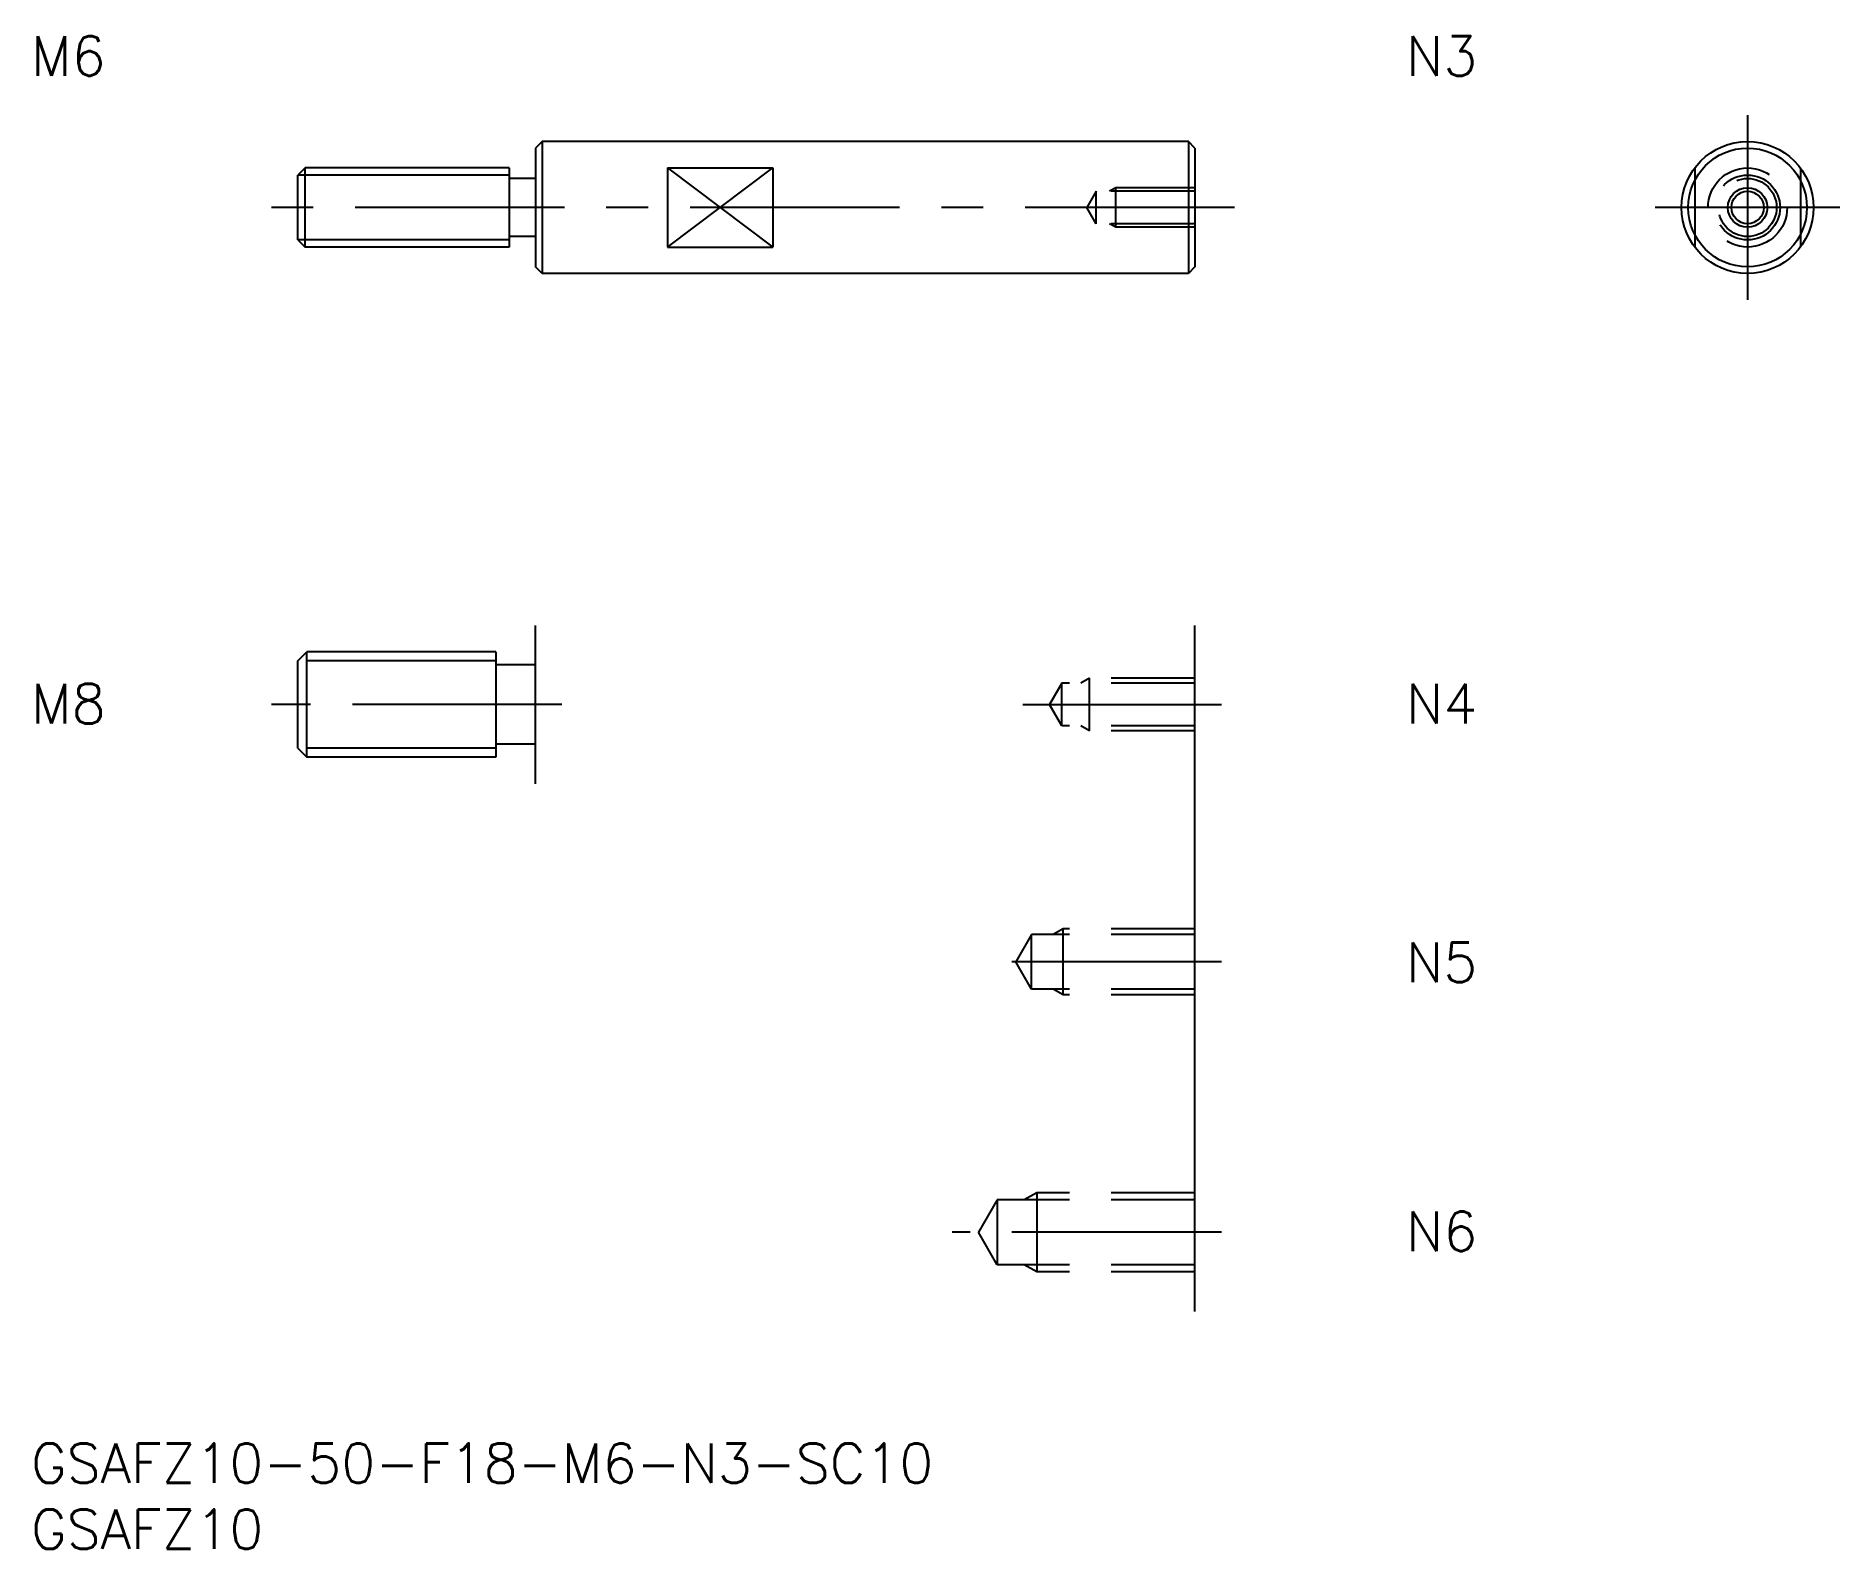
# Model space of a CAD drawing. Extents: x 0 to 137, y -8 to 107.
import ezdxf

# ---------------------------------------------------------------- set-up
doc = ezdxf.new("R2010")
doc.units = 0
doc.header["$LTSCALE"] = 0.5
doc.linetypes.add('CENTER', pattern=[50.8, 31.75, -6.35, 6.35, -6.35])
doc.linetypes.add('DASHED', pattern=[19.05, 12.7, -6.35])
for name, color, linetype in [('MSM_CENTER', 1, 'CENTER'), ('MSM_CONTINUOUS', 7, 'CONTINUOUS'), ('MSM_DASHED', 4, 'DASHED'), ('MSM_NARROW', 5, 'CONTINUOUS'), ('MSM_PART_NUMBER', 7, 'CONTINUOUS')]:
    doc.layers.add(name, color=color, linetype=linetype)
doc.styles.get("Standard").update_dxf_attribs({"font": 'txt.shx', "height": 3, "bigfont": 'bigfont.shx'})

# ---------------------------------------------------------------- blocks, each defined once
blk = doc.blocks.new('*U4')
at = {"layer": 'MSM_PART_NUMBER'}
blk.add_text('GSAFZ10-50-F18-M6-N3-SC10', height=3, dxfattribs=at).set_placement((0, -3))
blk = doc.blocks.new('*U5')
at = {"layer": 'MSM_PART_NUMBER'}
blk.add_text('GSAFZ10', height=3, dxfattribs=at).set_placement((0, -8))
blk = doc.blocks.new('*U6')
at = {"layer": 'MSM_PART_NUMBER'}
blk.add_text('N5', height=3, dxfattribs=at).set_placement((104.24, 34.96))
blk = doc.blocks.new('*U7')
at = {"layer": 'MSM_PART_NUMBER'}
blk.add_text('N4', height=3, dxfattribs=at).set_placement((104.24, 54.57))
blk = doc.blocks.new('*U8')
at = {"layer": 'MSM_PART_NUMBER'}
blk.add_text('N6', height=3, dxfattribs=at).set_placement((104.24, 14.57))
blk = doc.blocks.new('*U9')
at = {"layer": 'MSM_PART_NUMBER'}
blk.add_text('M6', height=3, dxfattribs=at).set_placement((0, 103.66))
blk = doc.blocks.new('*U10')
at = {"layer": 'MSM_PART_NUMBER'}
blk.add_text('N3', height=3, dxfattribs=at).set_placement((104.24, 103.66))
blk = doc.blocks.new('*U11')
at = {"layer": 'MSM_PART_NUMBER'}
blk.add_text('M8', height=3, dxfattribs=at).set_placement((0, 54.57))

msp = doc.modelspace()

# ---------------------------------------------------------------- linework, layer by layer
at = {"layer": 'MSM_CENTER'}
for p, q in [((130.13, 100.67), (130.13, 86.67)), ((91.24, 93.67), (18.24, 93.67)), ((137.13, 93.67), (123.13, 93.67)), ((40.24, 56), (18.24, 56)), ((75.2, 56), (90.24, 56)), ((90.24, 36.5), (72.65, 36.5)), ((90.24, 16), (69.82, 16))]:
    msp.add_line(p, q, dxfattribs=at)
at = {"layer": 'MSM_CONTINUOUS'}
for p, q in [((38.74, 98.67), (38.24, 98.17)), ((87.74, 98.67), (38.74, 98.67)), ((38.74, 98.67), (38.74, 88.67)), ((88.24, 98.17), (87.74, 98.67)), ((87.74, 98.67), (87.74, 88.67)), ((38.24, 98.17), (38.24, 89.17)), ((88.24, 98.17), (88.24, 89.17)), ((20.78, 96.67), (20.24, 96.12)), ((20.24, 91.21), (20.24, 96.12)), ((36.24, 96.67), (20.78, 96.67)), ((20.78, 90.67), (20.78, 96.67)), ((36.24, 96.67), (36.24, 90.67)), ((38.24, 95.87), (36.24, 95.87)), ((48.24, 96.67), (56.24, 96.67)), ((48.24, 96.67), (48.24, 90.67)), ((56.24, 96.67), (56.24, 90.67)), ((20.24, 91.21), (20.78, 90.67)), ((36.24, 90.67), (20.78, 90.67)), ((38.24, 91.47), (36.24, 91.47)), ((48.24, 90.67), (56.24, 90.67)), ((38.74, 88.67), (38.24, 89.17)), ((88.24, 89.17), (87.74, 88.67)), ((87.74, 88.67), (38.74, 88.67)), ((38.24, 50), (38.24, 62)), ((88.24, 10), (88.24, 62)), ((20.24, 59.32), (20.92, 60)), ((20.24, 52.68), (20.24, 59.32)), ((35.24, 60), (20.92, 60)), ((20.92, 52), (20.92, 60)), ((35.24, 60), (35.24, 52)), ((38.24, 59), (35.24, 59)), ((20.24, 52.68), (20.92, 52)), ((35.24, 52), (20.92, 52)), ((38.24, 53), (35.24, 53))]:
    msp.add_line(p, q, dxfattribs=at)
for radius in [5, 4.5, 1.23]:
    msp.add_circle((130.13, 93.67), radius, dxfattribs=at)
at = {"layer": 'MSM_DASHED'}
for p, q in [((126.13, 96.67), (126.13, 90.67)), ((134.13, 96.67), (134.13, 90.67)), ((80.74, 94.9), (80.03, 93.67)), ((88.24, 94.9), (80.74, 94.9)), ((80.74, 92.44), (80.74, 94.9)), ((82.24, 95.17), (81.77, 94.9)), ((88.24, 95.17), (82.24, 95.17)), ((82.24, 92.17), (82.24, 95.17)), ((80.74, 92.44), (80.03, 93.67)), ((88.24, 92.44), (80.74, 92.44)), ((82.24, 92.17), (81.77, 92.44)), ((88.24, 92.17), (82.24, 92.17)), ((78.14, 57.62), (77.2, 56)), ((88.24, 57.62), (78.14, 57.62)), ((78.14, 54.38), (78.14, 57.62)), ((80.24, 58), (79.58, 57.62)), ((88.24, 58), (80.24, 58)), ((80.24, 54), (80.24, 58)), ((78.14, 54.38), (77.2, 56)), ((88.24, 54.38), (78.14, 54.38)), ((80.24, 54), (79.58, 54.38)), ((88.24, 54), (80.24, 54)), ((75.84, 38.57), (74.65, 36.5)), ((88.24, 38.57), (75.84, 38.57)), ((75.84, 34.43), (75.84, 38.57)), ((78.24, 39), (77.49, 38.57)), ((88.24, 39), (78.24, 39)), ((78.24, 34), (78.24, 39)), ((75.84, 34.43), (74.65, 36.5)), ((88.24, 34.43), (75.84, 34.43)), ((78.24, 34), (77.49, 34.43)), ((88.24, 34), (78.24, 34)), ((73.24, 18.46), (71.82, 16)), ((88.24, 18.46), (73.24, 18.46)), ((73.24, 18.46), (73.24, 13.54)), ((76.24, 19), (75.3, 18.46)), ((88.24, 19), (76.24, 19)), ((76.24, 19), (76.24, 13)), ((73.24, 13.54), (71.82, 16)), ((88.24, 13.54), (73.24, 13.54)), ((76.24, 13), (75.3, 13.54)), ((88.24, 13), (76.24, 13))]:
    msp.add_line(p, q, dxfattribs=at)
for radius in [3, 2.46, 2.2]:
    msp.add_circle((130.13, 93.67), radius, dxfattribs=at)
at = {"layer": 'MSM_NARROW'}
for p, q in [((36.24, 96.12), (20.24, 96.12)), ((48.24, 96.67), (56.24, 90.67)), ((48.24, 90.67), (56.24, 96.67)), ((36.24, 91.21), (20.24, 91.21)), ((35.24, 59.32), (20.92, 59.32)), ((35.24, 52.68), (20.92, 52.68))]:
    msp.add_line(p, q, dxfattribs=at)
msp.add_circle((130.13, 93.67), 1.5, dxfattribs=at)

# ---------------------------------------------------------------- block references
at = {"layer": 'MSM_CONTINUOUS'}
for name in ['*U9', '*U10', '*U11', '*U7', '*U6', '*U8', '*U4', '*U5']:
    msp.add_blockref(name, (0, 0), dxfattribs=at)

doc.saveas('drawing.dxf')
